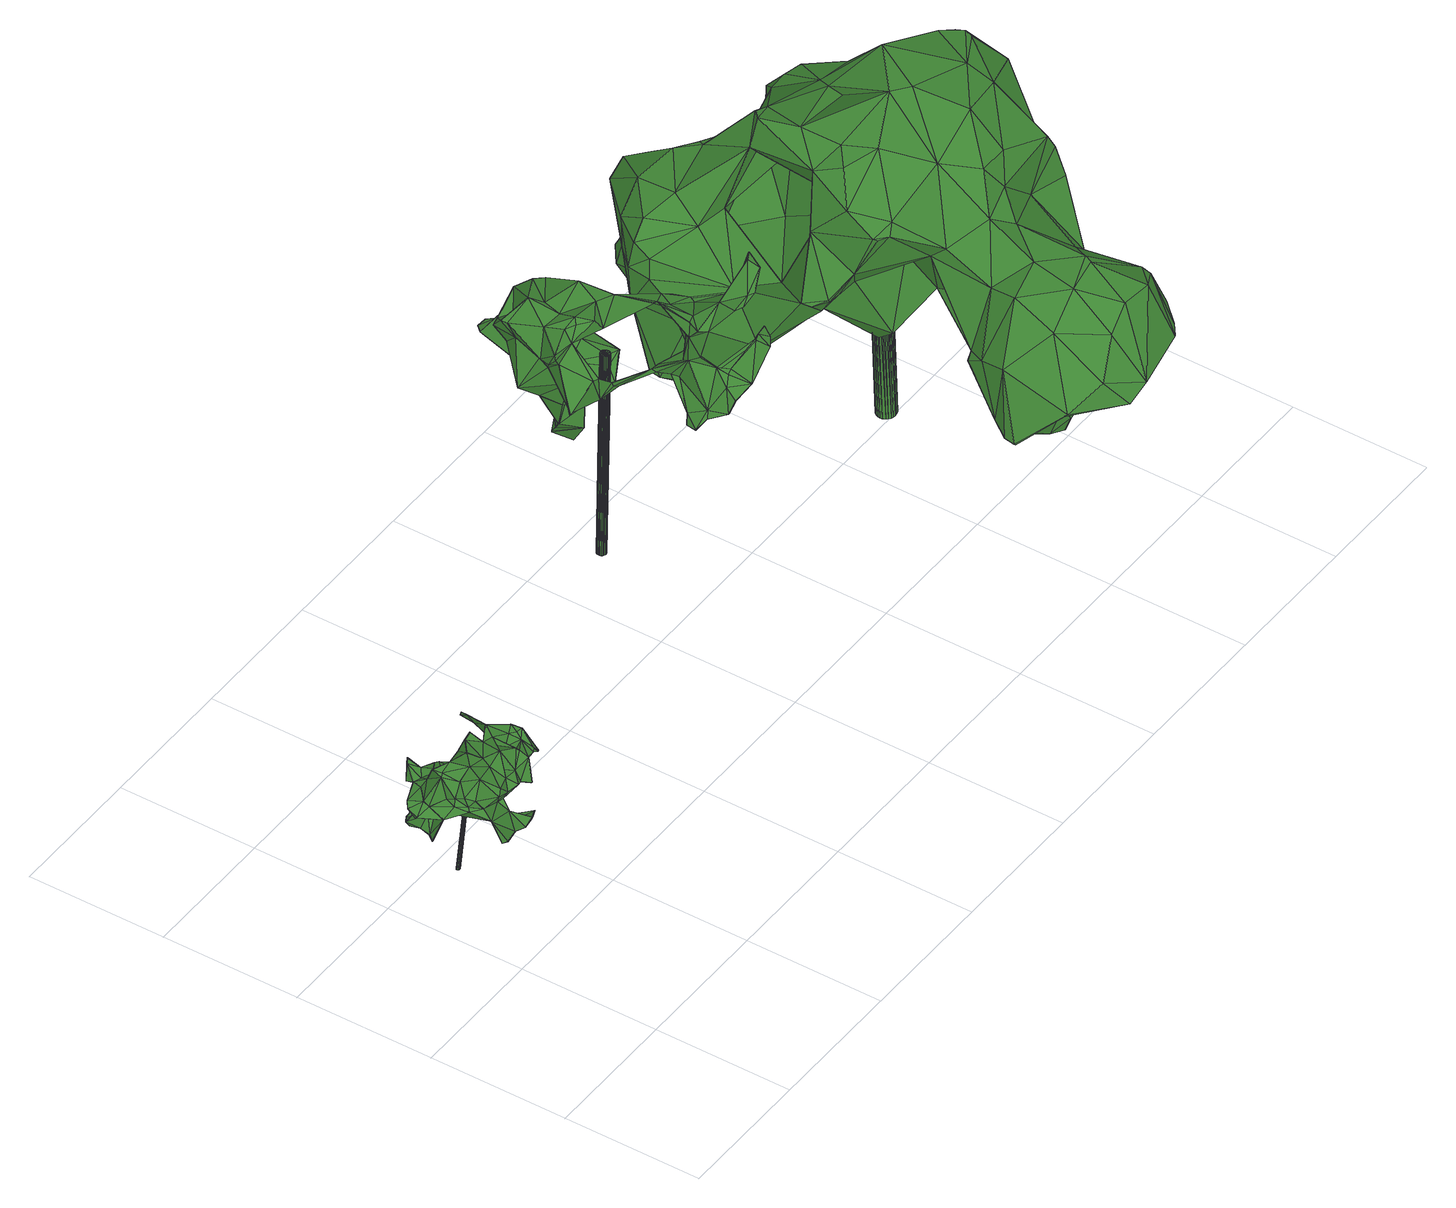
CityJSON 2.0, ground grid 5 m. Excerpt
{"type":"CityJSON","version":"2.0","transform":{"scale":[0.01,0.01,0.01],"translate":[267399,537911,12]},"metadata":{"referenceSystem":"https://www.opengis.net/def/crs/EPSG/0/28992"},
"CityObjects":{
"tree1":{"type":"SolitaryVegetationObject","attributes":{"gtid":516,"crown_width_m":4.15,"crown_median_z":16.33,"crown_r50_m":0.234,"crown_porosity":0.94,"trunk_H_m":3.58,"trunk_DBH_m":0.117,"trunk_radius_m":0.0584,"trunk_base_height_m":12.75,"original_gtid":"586"},"geometry":[{"type":"Solid","lod":"3","boundaries":[[[[0,1,2]],[[3,4,5]],[[3,6,7]],[[8,9,10]],[[11,12,13]],[[14,1,15]],[[16,17,18]],[[19,20,21]],[[22,23,24]],[[25,26,24]],[[6,27,7]],[[28,29,30]],[[31,32,33]],[[0,15,1]],[[19,34,20]],[[35,36,37]],[[21,38,19]],[[39,19,38]],[[40,41,42]],[[43,44,45]],[[43,45,46]],[[47,31,48]],[[49,50,51]],[[52,53,54]],[[29,55,56]],[[28,55,29]],[[57,58,59]],[[60,61,62]],[[49,62,61]],[[18,63,16]],[[64,65,66]],[[67,68,69]],[[54,68,67]],[[70,28,71]],[[64,72,42]],[[73,74,46]],[[75,76,77]],[[78,77,76]],[[79,41,16]],[[42,41,79]],[[44,80,81]],[[82,83,84]],[[82,84,2]],[[85,44,86]],[[87,88,89]],[[87,89,4]],[[90,91,92]],[[93,94,95]],[[94,96,97]],[[98,99,11]],[[71,100,70]],[[101,43,102]],[[42,103,65]],[[42,65,64]],[[95,58,57]],[[104,105,106]],[[107,108,109]],[[110,111,112]],[[113,52,114]],[[4,3,115]],[[71,30,116]],[[117,65,118]],[[55,119,120]],[[81,80,121]],[[3,5,6]],[[122,123,124]],[[76,92,91]],[[72,40,42]],[[72,109,40]],[[125,69,91]],[[126,127,66]],[[26,128,122]],[[129,16,41]],[[14,130,1]],[[131,132,133]],[[134,135,136]],[[135,105,136]],[[137,138,139]],[[140,139,138]],[[140,138,137]],[[79,141,123]],[[6,142,27]],[[143,27,142]],[[11,144,98]],[[145,146,147]],[[28,30,71]],[[148,144,13]],[[13,144,11]],[[35,37,111]],[[35,111,56]],[[67,52,54]],[[149,88,150]],[[66,65,117]],[[151,152,140]],[[79,118,103]],[[107,109,153]],[[72,153,109]],[[129,17,16]],[[103,42,79]],[[154,15,0]],[[64,153,72]],[[153,64,66]],[[155,156,157]],[[158,159,94]],[[123,122,160]],[[161,100,114]],[[162,163,121]],[[80,164,54]],[[80,54,121]],[[160,102,165]],[[154,58,166]],[[167,58,154]],[[159,158,155]],[[168,155,148]],[[148,169,168]],[[97,95,94]],[[103,118,65]],[[156,70,100]],[[56,170,171]],[[161,172,99]],[[118,173,126]],[[127,126,173]],[[155,70,156]],[[8,125,174]],[[168,152,151]],[[161,98,100]],[[175,146,145]],[[93,95,176]],[[28,119,55]],[[177,178,179]],[[32,180,33]],[[181,111,37]],[[75,182,92]],[[56,171,116]],[[60,62,183]],[[164,184,78]],[[5,4,89]],[[5,89,149]],[[105,185,106]],[[143,142,186]],[[154,0,167]],[[1,130,2]],[[187,24,23]],[[188,53,52]],[[188,52,170]],[[51,167,0]],[[118,79,123]],[[58,50,59]],[[189,21,20]],[[82,190,191]],[[108,91,90]],[[183,192,60]],[[17,192,183]],[[125,178,177]],[[107,178,125]],[[193,194,47]],[[37,195,181]],[[196,197,190]],[[110,112,198]],[[92,182,199]],[[92,76,75]],[[200,39,201]],[[202,203,204]],[[104,106,154]],[[149,89,88]],[[97,96,166]],[[44,101,86]],[[166,96,104]],[[170,52,113]],[[120,119,70]],[[120,70,155]],[[28,70,119]],[[112,111,181]],[[74,205,60]],[[206,207,179]],[[208,207,206]],[[169,148,12]],[[148,13,12]],[[168,159,155]],[[116,209,71]],[[124,210,22]],[[158,120,155]],[[202,211,212]],[[151,134,159]],[[151,159,168]],[[100,71,209]],[[8,10,67]],[[170,111,110]],[[85,184,44]],[[212,211,213]],[[214,206,215]],[[169,99,168]],[[176,57,216]],[[169,12,99]],[[99,12,11]],[[20,34,217]],[[160,83,218]],[[140,152,168]],[[219,220,221]],[[219,221,55]],[[170,56,111]],[[215,206,222]],[[175,145,206]],[[214,175,206]],[[134,136,159]],[[104,154,166]],[[223,175,214]],[[148,155,157]],[[209,116,171]],[[108,125,91]],[[224,225,226]],[[227,228,142]],[[8,67,69]],[[8,69,125]],[[162,224,163]],[[130,229,215]],[[47,218,191]],[[125,108,107]],[[86,230,77]],[[197,215,222]],[[3,7,213]],[[189,231,21]],[[39,232,19]],[[233,21,231]],[[41,40,200]],[[170,110,188]],[[75,234,194]],[[193,75,194]],[[25,128,26]],[[115,204,233]],[[24,187,25]],[[25,187,83]],[[2,187,51]],[[2,51,0]],[[137,235,236]],[[229,214,215]],[[48,237,47]],[[99,98,161]],[[188,110,238]],[[188,238,54]],[[67,10,147]],[[225,93,226]],[[35,56,55]],[[176,95,57]],[[7,27,213]],[[212,213,27]],[[77,78,85]],[[239,240,160]],[[239,218,47]],[[241,94,93]],[[31,190,32]],[[31,191,190]],[[236,106,242]],[[236,242,137]],[[147,146,67]],[[145,147,9]],[[10,9,147]],[[243,108,90]],[[187,2,84]],[[187,84,83]],[[17,183,244]],[[17,244,18]],[[18,244,63]],[[141,63,244]],[[226,216,245]],[[226,176,216]],[[233,203,21]],[[226,93,176]],[[118,246,247]],[[49,61,248]],[[59,49,248]],[[78,76,164]],[[186,133,143]],[[44,184,80]],[[100,98,156]],[[56,249,29]],[[198,195,224]],[[79,16,63]],[[79,63,141]],[[220,250,94]],[[158,94,250]],[[158,250,220]],[[160,218,239]],[[82,191,218]],[[82,218,83]],[[102,240,251]],[[47,194,246]],[[44,81,73]],[[113,171,170]],[[31,47,191]],[[146,175,252]],[[146,252,140]],[[223,252,175]],[[97,166,58]],[[73,45,44]],[[109,108,243]],[[87,115,245]],[[87,4,115]],[[195,225,224]],[[164,68,54]],[[153,194,107]],[[206,179,253]],[[206,253,222]],[[3,213,115]],[[115,213,211]],[[163,115,233]],[[188,54,53]],[[159,96,94]],[[51,254,49]],[[255,254,51]],[[101,102,230]],[[224,162,198]],[[255,51,187]],[[245,256,226]],[[115,256,245]],[[54,238,121]],[[59,248,57]],[[198,257,195]],[[198,112,257]],[[195,257,181]],[[95,97,58]],[[223,214,229]],[[134,105,135]],[[197,130,215]],[[234,222,253]],[[102,43,46]],[[197,180,32]],[[83,128,25]],[[137,139,235]],[[118,126,117]],[[180,48,33]],[[130,196,2]],[[29,249,30]],[[39,38,60]],[[171,113,258]],[[46,45,73]],[[87,245,259]],[[87,259,60]],[[259,61,60]],[[245,216,259]],[[217,81,121]],[[121,20,217]],[[241,260,94]],[[220,94,260]],[[241,93,260]],[[225,260,93]],[[33,48,31]],[[37,260,195]],[[225,195,260]],[[60,205,39]],[[178,253,179]],[[109,243,200]],[[248,61,261]],[[182,193,199]],[[39,102,46]],[[165,102,39]],[[211,202,204]],[[211,204,115]],[[46,262,39]],[[102,263,230]],[[198,238,110]],[[162,121,238]],[[162,238,198]],[[160,240,102]],[[142,228,131]],[[142,131,186]],[[21,131,228]],[[150,21,228]],[[227,150,228]],[[112,181,257]],[[122,124,26]],[[123,141,210]],[[44,43,101]],[[46,192,262]],[[74,192,46]],[[74,60,192]],[[212,132,202]],[[131,21,203]],[[82,196,190]],[[123,160,165]],[[264,105,104]],[[117,126,66]],[[2,196,82]],[[98,157,156]],[[144,157,98]],[[77,85,86]],[[9,207,145]],[[120,219,55]],[[186,131,133]],[[85,78,184]],[[77,263,75]],[[197,196,130]],[[230,263,77]],[[131,203,202]],[[88,87,38]],[[150,88,38]],[[21,150,38]],[[60,38,87]],[[209,258,100]],[[233,231,163]],[[121,163,231]],[[171,258,209]],[[193,234,102]],[[263,102,234]],[[102,199,193]],[[251,199,102]],[[148,157,144]],[[104,96,264]],[[264,136,105]],[[252,139,140]],[[197,48,180]],[[222,48,197]],[[160,122,83]],[[239,251,240]],[[128,83,122]],[[164,80,184]],[[9,177,207]],[[123,246,118]],[[66,246,194]],[[153,66,194]],[[127,246,66]],[[39,251,123]],[[123,251,239]],[[30,249,116]],[[116,249,56]],[[69,68,164]],[[259,261,61]],[[127,247,246]],[[239,47,246]],[[239,246,123]],[[109,200,40]],[[92,265,81]],[[266,81,265]],[[266,265,92]],[[137,242,151]],[[106,151,242]],[[194,234,253]],[[62,23,183]],[[202,132,131]],[[73,81,39]],[[205,73,39]],[[233,204,203]],[[48,222,234]],[[75,263,234]],[[32,190,197]],[[137,151,140]],[[252,223,139]],[[223,235,139]],[[194,178,107]],[[133,27,143]],[[132,212,133]],[[133,212,27]],[[49,254,62]],[[227,267,150]],[[142,267,227]],[[150,267,149]],[[14,15,106]],[[142,6,267]],[[149,267,5]],[[6,5,267]],[[178,194,253]],[[230,86,101]],[[200,201,129]],[[165,39,123]],[[130,14,229]],[[123,210,124]],[[158,219,120]],[[220,219,158]],[[205,74,73]],[[96,159,264]],[[134,185,105]],[[151,106,185]],[[151,185,134]],[[129,192,17]],[[262,192,129]],[[236,14,106]],[[235,14,236]],[[223,14,235]],[[229,14,223]],[[154,106,15]],[[163,256,115]],[[164,76,69]],[[159,136,264]],[[189,20,231]],[[20,121,231]],[[22,183,23]],[[255,23,254]],[[62,254,23]],[[41,200,129]],[[251,39,199]],[[193,182,75]],[[234,193,237]],[[234,237,48]],[[193,47,237]],[[57,248,261]],[[57,261,216]],[[216,261,259]],[[243,19,232]],[[9,8,174]],[[167,50,58]],[[51,50,167]],[[140,172,146]],[[168,172,140]],[[210,141,22]],[[244,22,141]],[[183,22,244]],[[26,22,24]],[[124,22,26]],[[35,55,36]],[[221,36,55]],[[221,220,36]],[[260,37,36]],[[260,36,220]],[[52,172,161]],[[67,172,52]],[[146,172,67]],[[99,172,168]],[[9,174,177]],[[177,174,125]],[[258,113,114]],[[258,114,100]],[[208,145,207]],[[76,91,69]],[[179,207,177]],[[208,206,145]],[[224,256,163]],[[226,256,224]],[[161,114,52]],[[59,50,49]],[[255,187,23]],[[217,34,81]],[[81,266,39]],[[199,39,266]],[[199,266,92]],[[127,173,247]],[[118,247,173]],[[262,201,39]],[[129,201,262]],[[243,232,200]],[[200,232,39]],[[92,34,90]],[[81,34,92]],[[243,34,19]],[[90,34,243]],[[268,269,270]],[[268,270,271]],[[271,270,272]],[[271,272,273]],[[270,269,274]],[[270,274,272]],[[272,274,275]],[[272,275,273]],[[274,269,276]],[[274,276,275]],[[275,276,277]],[[275,277,273]],[[276,269,278]],[[276,278,277]],[[277,278,279]],[[277,279,273]],[[278,269,280]],[[278,280,279]],[[279,280,281]],[[279,281,273]],[[280,269,282]],[[280,282,281]],[[281,282,283]],[[281,283,273]],[[282,269,284]],[[282,284,283]],[[283,284,285]],[[283,285,273]],[[284,269,286]],[[284,286,285]],[[285,286,287]],[[285,287,273]],[[286,269,288]],[[286,288,287]],[[287,288,289]],[[287,289,273]],[[288,269,290]],[[288,290,289]],[[289,290,291]],[[289,291,273]],[[290,269,292]],[[290,292,291]],[[291,292,293]],[[291,293,273]],[[292,269,294]],[[292,294,293]],[[293,294,295]],[[293,295,273]],[[294,269,296]],[[294,296,295]],[[295,296,297]],[[295,297,273]],[[296,269,298]],[[296,298,297]],[[297,298,299]],[[297,299,273]],[[298,269,300]],[[298,300,299]],[[299,300,301]],[[299,301,273]],[[300,269,302]],[[300,302,301]],[[301,302,303]],[[301,303,273]],[[302,269,304]],[[302,304,303]],[[303,304,305]],[[303,305,273]],[[304,269,306]],[[304,306,305]],[[305,306,307]],[[305,307,273]],[[306,269,308]],[[306,308,307]],[[307,308,309]],[[307,309,273]],[[308,269,310]],[[308,310,309]],[[309,310,311]],[[309,311,273]],[[310,269,312]],[[310,312,311]],[[311,312,313]],[[311,313,273]],[[312,269,314]],[[312,314,313]],[[313,314,315]],[[313,315,273]],[[314,269,316]],[[314,316,315]],[[315,316,317]],[[315,317,273]],[[316,269,268]],[[316,268,317]],[[317,268,271]],[[317,271,273]]]]}]},
"tree2":{"type":"SolitaryVegetationObject","attributes":{"gtid":352,"crown_width_m":6.33,"crown_median_z":21.08,"crown_r50_m":0.334,"crown_porosity":0.926,"trunk_H_m":8.15,"trunk_DBH_m":0.331,"trunk_radius_m":0.165,"trunk_base_height_m":12.93,"original_gtid":"393"},"geometry":[{"type":"Solid","lod":"3","boundaries":[[[[318,319,320]],[[321,322,323]],[[321,323,324]],[[325,326,327]],[[328,329,330]],[[331,321,324]],[[332,333,334]],[[335,336,337]],[[335,337,338]],[[332,339,333]],[[340,341,342]],[[343,344,345]],[[343,345,346]],[[347,348,349]],[[341,340,350]],[[351,352,353]],[[354,355,356]],[[357,358,359]],[[360,361,362]],[[361,363,362]],[[364,365,366]],[[353,352,334]],[[367,368,369]],[[370,371,372]],[[332,373,339]],[[374,375,376]],[[351,377,352]],[[334,352,377]],[[378,379,380]],[[357,359,381]],[[382,355,383]],[[384,385,386]],[[387,385,384]],[[336,368,367]],[[353,334,333]],[[344,343,388]],[[348,389,338]],[[390,391,392]],[[393,394,395]],[[393,395,396]],[[376,397,398]],[[390,356,399]],[[400,401,402]],[[403,342,341]],[[336,404,405]],[[406,365,403]],[[328,407,329]],[[384,408,409]],[[410,326,381]],[[325,381,326]],[[411,369,412]],[[412,369,368]],[[376,413,374]],[[414,415,416]],[[417,418,392]],[[419,420,421]],[[422,423,424]],[[392,396,417]],[[376,375,425]],[[426,427,428]],[[429,430,431]],[[342,432,340]],[[406,403,341]],[[433,432,342]],[[350,434,435]],[[435,436,437]],[[435,437,366]],[[342,438,439]],[[342,439,414]],[[413,376,440]],[[441,442,443]],[[444,372,324]],[[427,445,428]],[[412,446,411]],[[319,447,448]],[[370,449,450]],[[377,332,334]],[[451,452,395]],[[451,395,394]],[[408,453,374]],[[454,367,455]],[[456,392,391]],[[452,418,457]],[[450,458,459]],[[453,460,461]],[[343,355,354]],[[462,420,419]],[[359,410,381]],[[463,464,362]],[[416,415,465]],[[325,357,381]],[[466,467,404]],[[346,345,468]],[[469,397,470]],[[369,455,367]],[[471,354,446]],[[412,368,336]],[[412,336,405]],[[404,467,472]],[[404,472,405]],[[329,373,358]],[[329,358,357]],[[416,465,390]],[[390,465,473]],[[394,423,422]],[[403,365,438]],[[365,364,438]],[[474,451,422]],[[446,455,411]],[[436,328,437]],[[401,475,396]],[[365,406,366]],[[353,436,351]],[[378,476,477]],[[478,477,476]],[[426,479,420]],[[466,404,336]],[[479,426,480]],[[481,482,371]],[[483,371,482]],[[484,485,462]],[[462,419,484]],[[448,323,322]],[[444,323,448]],[[486,450,459]],[[433,342,474]],[[439,433,474]],[[441,443,467]],[[441,467,466]],[[403,438,342]],[[379,487,349]],[[458,449,488]],[[450,486,370]],[[464,360,362]],[[344,442,489]],[[443,442,344]],[[390,399,391]],[[329,407,373]],[[383,355,490]],[[343,490,355]],[[322,321,491]],[[433,340,432]],[[377,351,436]],[[492,357,325]],[[372,449,370]],[[318,320,386]],[[406,435,366]],[[395,457,396]],[[450,449,458]],[[453,409,440]],[[380,493,414]],[[491,494,322]],[[426,428,480]],[[406,341,435]],[[436,353,333]],[[348,347,389]],[[357,492,329]],[[472,467,471]],[[329,492,325]],[[495,415,493]],[[415,495,465]],[[488,447,496]],[[396,475,393]],[[408,413,440]],[[408,440,409]],[[374,413,408]],[[453,461,374]],[[338,337,497]],[[414,493,415]],[[498,445,499]],[[387,480,385]],[[443,344,388]],[[424,463,363]],[[425,424,363]],[[388,343,354]],[[361,489,398]],[[363,397,469]],[[358,434,359]],[[350,359,434]],[[430,347,487]],[[430,487,379]],[[325,384,330]],[[452,342,414]],[[360,464,393]],[[348,500,501]],[[483,482,502]],[[370,486,496]],[[370,496,371]],[[419,421,484]],[[358,377,436]],[[332,377,358]],[[332,358,373]],[[476,503,430]],[[359,350,410]],[[410,350,340]],[[421,485,484]],[[360,393,475]],[[504,360,475]],[[344,489,345]],[[399,382,383]],[[355,382,399]],[[355,399,356]],[[418,390,392]],[[416,390,418]],[[448,488,444]],[[375,424,425]],[[361,398,397]],[[361,397,363]],[[386,385,480]],[[501,349,348]],[[504,475,401]],[[354,505,446]],[[390,473,356]],[[495,506,473]],[[400,504,401]],[[494,507,508]],[[417,457,418]],[[342,452,451]],[[491,507,494]],[[422,424,474]],[[478,476,430]],[[431,441,429]],[[410,340,326]],[[378,380,474]],[[378,474,424]],[[354,473,505]],[[356,473,354]],[[364,439,438]],[[405,446,412]],[[495,493,380]],[[421,420,509]],[[508,507,408]],[[367,454,336]],[[337,336,454]],[[485,324,462]],[[380,414,439]],[[510,443,388]],[[446,472,471]],[[405,472,446]],[[338,497,511]],[[338,511,348]],[[324,483,502]],[[324,502,462]],[[439,364,433]],[[380,439,474]],[[497,455,446]],[[425,470,397]],[[425,397,376]],[[331,324,485]],[[471,510,354]],[[354,510,388]],[[441,376,398]],[[331,512,321]],[[448,447,488]],[[480,512,479]],[[449,444,488]],[[372,444,449]],[[328,494,437]],[[437,494,366]],[[345,400,468]],[[473,513,505]],[[431,376,441]],[[386,320,384]],[[324,372,483]],[[497,446,505]],[[514,401,396]],[[504,515,360]],[[489,515,504]],[[479,509,420]],[[339,407,333]],[[431,503,461]],[[485,509,331]],[[494,327,516]],[[508,327,494]],[[430,389,347]],[[400,345,504]],[[489,504,345]],[[386,428,445]],[[386,445,498]],[[471,467,443]],[[471,443,510]],[[331,509,479]],[[399,383,490]],[[343,456,490]],[[468,400,402]],[[399,490,391]],[[391,490,456]],[[461,460,431]],[[431,460,376]],[[411,455,369]],[[478,430,379]],[[384,320,330]],[[448,320,319]],[[429,517,430]],[[456,468,392]],[[430,503,431]],[[325,327,508]],[[436,434,358]],[[364,516,433]],[[433,326,340]],[[333,407,436]],[[495,501,506]],[[337,454,497]],[[465,495,473]],[[468,402,392]],[[343,346,456]],[[346,468,456]],[[463,362,363]],[[422,451,394]],[[373,407,339]],[[473,506,513]],[[421,509,485]],[[424,464,463]],[[363,470,425]],[[363,469,470]],[[436,407,328]],[[349,501,495]],[[503,518,461]],[[349,495,379]],[[380,379,495]],[[384,508,408]],[[325,508,384]],[[516,326,433]],[[435,341,350]],[[499,420,462]],[[474,342,451]],[[360,515,361]],[[489,361,515]],[[499,445,427]],[[436,435,434]],[[441,398,442]],[[409,387,384]],[[499,427,426]],[[499,502,498]],[[414,519,452]],[[416,418,519]],[[416,519,414]],[[418,452,519]],[[336,335,466]],[[466,429,441]],[[518,503,520]],[[329,325,330]],[[330,320,448]],[[398,489,442]],[[511,513,506]],[[454,455,497]],[[366,494,516]],[[366,516,364]],[[374,518,375]],[[375,518,424]],[[321,512,491]],[[461,518,374]],[[395,452,457]],[[516,327,326]],[[459,521,486]],[[458,521,459]],[[488,521,458]],[[476,520,503]],[[505,511,497]],[[505,513,511]],[[396,457,417]],[[322,494,330]],[[479,512,331]],[[328,330,494]],[[322,330,448]],[[521,488,486]],[[486,488,496]],[[379,378,478]],[[478,378,477]],[[514,396,392]],[[424,518,520]],[[424,520,378]],[[371,318,481]],[[371,447,319]],[[496,447,371]],[[371,319,318]],[[393,464,522]],[[424,423,522]],[[424,522,464]],[[386,480,428]],[[514,402,401]],[[514,392,402]],[[483,372,371]],[[502,482,498]],[[481,498,482]],[[466,517,429]],[[338,517,335]],[[466,335,517]],[[389,517,338]],[[430,517,389]],[[476,378,520]],[[499,426,420]],[[444,324,323]],[[462,502,499]],[[409,523,387]],[[491,387,523]],[[387,512,480]],[[491,512,387]],[[481,318,498]],[[386,498,318]],[[423,394,522]],[[393,522,394]],[[453,440,460]],[[376,460,440]],[[491,523,507]],[[506,501,500]],[[506,500,511]],[[511,500,348]],[[408,523,453]],[[507,523,408]],[[453,523,409]],[[487,347,349]],[[524,525,526]],[[524,526,527]],[[527,526,528]],[[527,528,529]],[[526,525,530]],[[526,530,528]],[[528,530,531]],[[528,531,529]],[[530,525,532]],[[530,532,531]],[[531,532,533]],[[531,533,529]],[[532,525,534]],[[532,534,533]],[[533,534,535]],[[533,535,529]],[[534,525,536]],[[534,536,535]],[[535,536,537]],[[535,537,529]],[[536,525,538]],[[536,538,537]],[[537,538,539]],[[537,539,529]],[[538,525,540]],[[538,540,539]],[[539,540,541]],[[539,541,529]],[[540,525,542]],[[540,542,541]],[[541,542,543]],[[541,543,529]],[[542,525,544]],[[542,544,543]],[[543,544,545]],[[543,545,529]],[[544,525,546]],[[544,546,545]],[[545,546,547]],[[545,547,529]],[[546,525,548]],[[546,548,547]],[[547,548,549]],[[547,549,529]],[[548,525,550]],[[548,550,549]],[[549,550,551]],[[549,551,529]],[[550,525,552]],[[550,552,551]],[[551,552,553]],[[551,553,529]],[[552,525,554]],[[552,554,553]],[[553,554,555]],[[553,555,529]],[[554,525,556]],[[554,556,555]],[[555,556,557]],[[555,557,529]],[[556,525,558]],[[556,558,557]],[[557,558,559]],[[557,559,529]],[[558,525,560]],[[558,560,559]],[[559,560,561]],[[559,561,529]],[[560,525,562]],[[560,562,561]],[[561,562,563]],[[561,563,529]],[[562,525,564]],[[562,564,563]],[[563,564,565]],[[563,565,529]],[[564,525,566]],[[564,566,565]],[[565,566,567]],[[565,567,529]],[[566,525,568]],[[566,568,567]],[[567,568,569]],[[567,569,529]],[[568,525,570]],[[568,570,569]],[[569,570,571]],[[569,571,529]],[[570,525,572]],[[570,572,571]],[[571,572,573]],[[571,573,529]],[[572,525,524]],[[572,524,573]],[[573,524,527]],[[573,527,529]]]]}]},
"tree3":{"type":"SolitaryVegetationObject","attributes":{"gtid":293,"crown_width_m":13.52,"crown_median_z":19.87,"crown_r50_m":0.48,"crown_porosity":0.893,"trunk_H_m":7.1,"trunk_DBH_m":0.692,"trunk_radius_m":0.346,"trunk_base_height_m":12.77,"original_gtid":"331"},"geometry":[{"type":"Solid","lod":"3","boundaries":[[[[574,575,576]],[[577,576,575]],[[578,579,580]],[[581,582,583]],[[584,583,582]],[[585,586,587]],[[577,588,576]],[[589,590,591]],[[592,591,590]],[[592,590,589]],[[593,594,595]],[[596,597,598]],[[599,600,601]],[[578,581,579]],[[602,595,603]],[[604,605,597]],[[606,607,608]],[[609,610,611]],[[612,613,614]],[[615,616,592]],[[617,602,618]],[[619,620,621]],[[611,622,623]],[[623,622,624]],[[625,626,627]],[[628,618,602]],[[575,574,629]],[[630,631,632]],[[633,634,635]],[[592,636,615]],[[637,638,639]],[[640,641,642]],[[643,644,645]],[[615,636,646]],[[576,647,574]],[[576,588,647]],[[648,649,650]],[[651,652,653]],[[654,655,656]],[[657,656,655]],[[629,600,658]],[[629,574,647]],[[659,647,588]],[[629,647,601]],[[660,619,661]],[[581,662,663]],[[664,665,666]],[[667,666,668]],[[669,670,671]],[[608,672,673]],[[674,602,675]],[[676,677,678]],[[581,578,582]],[[642,679,628]],[[680,627,681]],[[628,682,683]],[[628,683,642]],[[673,684,685]],[[686,687,670]],[[686,670,669]],[[658,688,689]],[[604,690,605]],[[691,692,693]],[[687,694,621]],[[695,694,687]],[[626,625,696]],[[626,696,691]],[[626,693,589]],[[688,658,697]],[[588,684,659]],[[698,699,700]],[[701,702,703]],[[666,665,704]],[[705,704,665]],[[706,707,708]],[[709,710,677]],[[711,642,683]],[[710,712,713]],[[678,710,713]],[[634,633,714]],[[592,693,636]],[[659,715,716]],[[717,716,715]],[[649,596,718]],[[604,719,690]],[[720,721,625]],[[636,692,722]],[[687,723,670]],[[624,622,643]],[[654,656,721]],[[654,721,720]],[[722,646,636]],[[650,649,718]],[[636,693,692]],[[724,725,723]],[[680,726,727]],[[693,592,589]],[[728,729,632]],[[639,730,673]],[[685,639,673]],[[608,673,730]],[[731,732,598]],[[628,679,618]],[[687,686,695]],[[645,623,624]],[[645,733,623]],[[669,591,734]],[[671,591,669]],[[735,620,654]],[[736,601,737]],[[736,737,716]],[[738,736,739]],[[682,602,603]],[[704,705,740]],[[704,740,741]],[[711,742,635]],[[743,619,660]],[[744,682,603]],[[745,635,742]],[[744,746,682]],[[711,744,742]],[[685,747,707]],[[602,682,628]],[[578,741,748]],[[643,645,624]],[[640,749,688]],[[683,682,746]],[[683,746,711]],[[598,750,722]],[[656,751,648]],[[586,585,752]],[[646,753,754]],[[741,578,755]],[[756,757,752]],[[758,675,617]],[[686,759,695]],[[655,678,713]],[[630,760,587]],[[644,759,761]],[[711,746,744]],[[587,756,585]],[[601,600,629]],[[621,620,735]],[[598,762,701]],[[763,611,610]],[[752,675,758]],[[756,760,764]],[[756,752,585]],[[765,766,767]],[[755,767,766]],[[617,675,602]],[[634,768,749]],[[634,749,635]],[[642,749,640]],[[617,769,758]],[[647,737,601]],[[724,735,727]],[[770,771,772]],[[773,772,771]],[[618,769,617]],[[711,635,749]],[[711,749,642]],[[756,764,757]],[[586,758,774]],[[752,758,586]],[[676,655,654]],[[758,769,774]],[[618,679,769]],[[661,612,614]],[[752,674,675]],[[667,775,666]],[[664,666,775]],[[727,735,720]],[[654,720,735]],[[725,724,726]],[[776,680,681]],[[725,726,776]],[[765,767,777]],[[768,634,740]],[[720,627,727]],[[627,680,727]],[[625,627,720]],[[778,639,779]],[[776,726,680]],[[724,727,726]],[[581,583,651]],[[626,681,627]],[[646,750,753]],[[685,707,779]],[[685,779,639]],[[607,606,780]],[[691,693,626]],[[589,781,681]],[[670,723,725]],[[670,725,776]],[[762,702,701]],[[649,782,596]],[[762,597,783]],[[733,784,623]],[[777,613,765]],[[688,785,640]],[[643,759,644]],[[695,759,643]],[[587,760,756]],[[719,604,786]],[[703,787,701]],[[663,676,660]],[[743,660,676]],[[732,718,788]],[[679,641,769]],[[748,741,740]],[[687,621,723]],[[789,703,790]],[[789,790,672]],[[791,604,597]],[[582,748,740]],[[578,748,582]],[[768,740,705]],[[745,633,635]],[[719,739,736]],[[684,747,685]],[[632,729,630]],[[729,760,630]],[[728,760,729]],[[710,792,786]],[[744,603,793]],[[717,715,783]],[[783,715,703]],[[663,660,581]],[[630,586,631]],[[630,587,586]],[[728,794,771]],[[772,594,770]],[[653,652,794]],[[703,702,762]],[[703,762,783]],[[723,621,724]],[[621,735,724]],[[689,795,658]],[[615,796,616]],[[743,676,620]],[[660,661,581]],[[648,650,797]],[[710,791,712]],[[786,791,710]],[[786,604,791]],[[782,648,751]],[[763,610,798]],[[588,747,684]],[[647,659,737]],[[712,791,656]],[[657,712,656]],[[691,731,692]],[[688,697,785]],[[730,606,608]],[[646,796,615]],[[689,688,768]],[[776,799,670]],[[781,670,799]],[[734,591,616]],[[671,670,781]],[[789,672,608]],[[739,800,738]],[[606,730,780]],[[599,697,600]],[[595,594,773]],[[651,653,581]],[[703,715,790]],[[659,790,715]],[[773,594,772]],[[728,770,760]],[[728,771,770]],[[734,759,686]],[[669,734,686]],[[786,801,719]],[[802,755,766]],[[802,741,755]],[[603,595,793]],[[728,632,803]],[[653,728,803]],[[761,698,607]],[[672,790,673]],[[661,614,804]],[[742,793,745]],[[739,719,801]],[[798,695,763]],[[728,653,794]],[[652,773,794]],[[593,770,594]],[[771,794,773]],[[778,779,775]],[[775,779,664]],[[676,663,677]],[[752,757,674]],[[608,607,805]],[[754,805,607]],[[792,801,786]],[[689,768,795]],[[663,662,677]],[[709,677,662]],[[731,598,722]],[[731,722,692]],[[645,775,733]],[[637,645,644]],[[646,754,796]],[[695,798,806]],[[762,598,597]],[[596,788,718]],[[709,739,801]],[[734,700,759]],[[601,736,599]],[[642,641,679]],[[709,801,710]],[[710,801,792]],[[804,580,579]],[[631,586,774]],[[744,793,742]],[[634,714,583]],[[634,583,584]],[[750,787,753]],[[773,793,595]],[[633,793,773]],[[800,774,807]],[[800,807,738]],[[808,699,761]],[[714,633,651]],[[676,678,655]],[[605,690,809]],[[690,716,809]],[[677,710,678]],[[620,676,654]],[[718,810,650]],[[738,807,785]],[[778,775,639]],[[784,733,775]],[[607,780,638]],[[633,745,793]],[[620,619,743]],[[769,807,774]],[[629,658,795]],[[717,783,716]],[[800,803,631]],[[602,674,595]],[[690,719,736]],[[755,578,580]],[[755,580,767]],[[657,713,712]],[[651,633,652]],[[629,795,575]],[[768,705,795]],[[798,613,612]],[[667,668,802]],[[633,773,652]],[[811,674,757]],[[759,700,761]],[[581,661,579]],[[804,579,661]],[[785,807,641]],[[791,751,656]],[[664,707,706]],[[599,736,738]],[[783,809,716]],[[644,761,637]],[[605,809,597]],[[783,597,809]],[[707,664,779]],[[812,619,813]],[[774,800,631]],[[805,754,753]],[[732,731,721]],[[805,753,787]],[[789,805,787]],[[626,589,681]],[[790,659,684]],[[790,684,673]],[[754,607,698]],[[600,697,658]],[[645,637,775]],[[639,775,637]],[[795,705,814]],[[795,814,575]],[[757,764,811]],[[616,591,592]],[[784,775,667]],[[581,803,815]],[[655,713,657]],[[659,716,737]],[[788,596,598]],[[698,616,816]],[[703,789,787]],[[623,609,611]],[[608,805,789]],[[785,641,640]],[[704,741,668]],[[704,668,666]],[[665,664,706]],[[741,802,668]],[[665,706,814]],[[732,788,598]],[[716,690,736]],[[621,813,619]],[[707,747,708]],[[577,747,588]],[[577,708,747]],[[639,780,730]],[[638,780,639]],[[593,764,770]],[[770,764,760]],[[761,638,637]],[[607,638,761]],[[595,674,811]],[[595,811,593]],[[811,764,593]],[[665,814,705]],[[575,708,577]],[[804,614,767]],[[812,813,694]],[[766,817,818]],[[596,751,597]],[[581,709,662]],[[694,806,812]],[[798,812,806]],[[798,612,812]],[[619,612,661]],[[769,641,807]],[[768,688,749]],[[721,656,648]],[[596,782,751]],[[648,797,732]],[[732,721,648]],[[695,806,694]],[[622,611,763]],[[597,751,791]],[[622,763,643]],[[695,643,763]],[[698,700,616]],[[616,700,734]],[[814,708,575]],[[814,706,708]],[[721,696,625]],[[691,696,731]],[[731,696,721]],[[739,709,800]],[[681,799,776]],[[781,799,681]],[[812,612,619]],[[804,767,580]],[[738,785,697]],[[738,697,599]],[[740,584,582]],[[634,584,740]],[[609,817,610]],[[698,816,754]],[[798,610,613]],[[667,819,784]],[[623,784,819]],[[609,818,817]],[[802,819,667]],[[722,750,646]],[[598,701,750]],[[750,701,787]],[[653,803,581]],[[648,782,649]],[[631,803,632]],[[800,709,803]],[[709,815,803]],[[709,581,815]],[[591,671,781]],[[591,781,589]],[[714,651,583]],[[718,732,810]],[[797,810,732]],[[650,810,797]],[[613,610,817]],[[796,816,616]],[[808,761,700]],[[767,614,777]],[[694,820,621]],[[813,621,820]],[[813,820,694]],[[754,816,796]],[[777,614,613]],[[808,700,699]],[[761,699,698]],[[766,818,802]],[[819,802,818]],[[819,818,623]],[[623,818,609]],[[765,613,817]],[[765,817,766]],[[821,822,823]],[[821,823,824]],[[824,823,825]],[[824,825,826]],[[823,822,827]],[[823,827,825]],[[825,827,828]],[[825,828,826]],[[827,822,829]],[[827,829,828]],[[828,829,830]],[[828,830,826]],[[829,822,831]],[[829,831,830]],[[830,831,832]],[[830,832,826]],[[831,822,833]],[[831,833,832]],[[832,833,834]],[[832,834,826]],[[833,822,835]],[[833,835,834]],[[834,835,836]],[[834,836,826]],[[835,822,837]],[[835,837,836]],[[836,837,838]],[[836,838,826]],[[837,822,839]],[[837,839,838]],[[838,839,840]],[[838,840,826]],[[839,822,841]],[[839,841,840]],[[840,841,842]],[[840,842,826]],[[841,822,843]],[[841,843,842]],[[842,843,844]],[[842,844,826]],[[843,822,845]],[[843,845,844]],[[844,845,846]],[[844,846,826]],[[845,822,847]],[[845,847,846]],[[846,847,848]],[[846,848,826]],[[847,822,849]],[[847,849,848]],[[848,849,850]],[[848,850,826]],[[849,822,851]],[[849,851,850]],[[850,851,852]],[[850,852,826]],[[851,822,853]],[[851,853,852]],[[852,853,854]],[[852,854,826]],[[853,822,855]],[[853,855,854]],[[854,855,856]],[[854,856,826]],[[855,822,857]],[[855,857,856]],[[856,857,858]],[[856,858,826]],[[857,822,859]],[[857,859,858]],[[858,859,860]],[[858,860,826]],[[859,822,861]],[[859,861,860]],[[860,861,862]],[[860,862,826]],[[861,822,863]],[[861,863,862]],[[862,863,864]],[[862,864,826]],[[863,822,865]],[[863,865,864]],[[864,865,866]],[[864,866,826]],[[865,822,867]],[[865,867,866]],[[866,867,868]],[[866,868,826]],[[867,822,869]],[[867,869,868]],[[868,869,870]],[[868,870,826]],[[869,822,821]],[[869,821,870]],[[870,821,824]],[[870,824,826]]]]}]}
},
"vertices":[
[174,953,545],[242,963,477],[200,989,470],[249,655,400],[241,688,373],[242,687,372],[318,680,370],[286,654,415],[423,971,398],[423,972,399],[434,974,414],[448,1034,530],[447,1033,531],[454,1035,537],[276,948,476],[243,935,536],[130,933,318],[103,903,326],[101,904,326],[275,911,354],[262,851,399],[281,788,334],[143,891,391],[130,935,432],[85,949,413],[95,991,422],[87,958,406],[344,685,382],[535,863,496],[514,805,461],[549,811,419],[232,1087,462],[238,1090,478],[239,1091,478],[276,911,355],[453,784,477],[432,802,510],[435,771,494],[253,785,357],[217,925,347],[208,986,307],[180,978,316],[187,1008,289],[242,961,477],[285,911,464],[227,887,489],[190,909,434],[211,1055,420],[250,1048,450],[192,879,448],[226,886,489],[181,925,521],[455,898,466],[379,888,424],[379,887,422],[503,845,482],[494,791,463],[300,862,458],[266,876,527],[228,885,489],[203,835,405],[213,846,413],[179,873,428],[129,933,319],[257,1025,274],[184,1055,291],[249,1055,302],[425,935,411],[395,928,417],[379,935,406],[525,898,503],[563,890,451],[259,1012,281],[230,874,425],[180,874,427],[330,991,368],[360,955,426],[316,981,445],[339,928,441],[138,972,319],[332,894,445],[258,873,394],[195,1038,436],[114,1006,436],[185,1004,439],[316,935,459],[290,971,463],[252,784,357],[230,730,311],[235,713,324],[283,923,358],[354,977,357],[282,923,359],[320,778,490],[352,822,557],[317,835,512],[296,847,555],[296,846,554],[466,994,505],[464,993,505],[521,903,488],[276,947,474],[228,989,444],[156,1025,289],[256,880,593],[315,927,580],[281,930,552],[267,985,301],[283,942,318],[267,983,300],[406,781,436],[453,783,476],[417,748,415],[469,848,452],[479,890,486],[267,728,419],[548,811,417],[184,1056,292],[154,1038,302],[513,868,495],[493,884,495],[306,833,419],[136,959,438],[171,968,352],[131,936,431],[355,978,356],[184,1055,293],[208,988,309],[97,991,422],[181,925,340],[267,981,466],[335,750,347],[337,716,351],[385,715,341],[340,926,590],[340,925,592],[340,924,591],[325,868,490],[351,848,471],[336,910,447],[407,881,510],[130,933,320],[336,716,349],[386,713,340],[455,1035,536],[385,968,417],[395,928,419],[433,973,415],[440,1001,552],[236,712,322],[231,730,310],[369,896,543],[413,892,533],[260,1014,282],[241,934,537],[434,930,553],[485,915,488],[465,993,506],[413,891,535],[369,895,545],[186,1003,437],[485,915,486],[307,788,450],[284,776,438],[371,918,414],[169,928,425],[255,879,592],[193,928,530],[434,931,551],[439,1001,550],[457,840,445],[503,826,452],[453,899,468],[187,1008,291],[355,979,358],[362,955,428],[306,789,452],[362,1014,346],[339,1022,349],[339,1024,350],[240,1090,478],[418,746,416],[274,957,343],[143,889,391],[334,910,445],[315,927,578],[385,714,339],[136,958,440],[418,833,456],[252,814,393],[232,1085,462],[202,1069,420],[144,890,391],[253,1009,360],[254,1009,358],[383,764,438],[219,1024,443],[250,1047,452],[382,765,436],[245,972,352],[208,960,331],[192,924,342],[326,715,361],[327,749,347],[296,726,356],[213,847,411],[335,1005,430],[361,1014,347],[332,991,368],[561,890,450],[172,948,346],[303,697,386],[343,687,382],[286,656,415],[326,973,456],[307,1017,449],[283,777,440],[258,872,393],[195,1038,434],[446,865,483],[425,811,520],[438,830,479],[306,1035,437],[326,949,466],[331,738,474],[331,737,476],[290,748,469],[292,729,349],[327,749,345],[290,971,465],[267,981,464],[253,813,394],[243,931,345],[278,773,347],[304,1033,436],[317,935,461],[285,911,466],[220,1024,441],[356,840,464],[194,1014,436],[214,1014,438],[348,809,490],[268,878,526],[282,940,318],[102,905,327],[257,764,444],[252,1009,359],[180,979,318],[230,872,425],[513,805,460],[407,879,512],[243,972,351],[341,928,443],[338,1023,350],[188,909,436],[132,936,433],[276,758,448],[416,747,416],[503,846,480],[252,813,395],[370,776,485],[261,851,401],[192,923,343],[307,1017,447],[315,925,578],[274,912,356],[243,931,347],[271,712,344],[281,925,75],[275,925,75],[281,926,75],[302,900,433],[302,902,433],[296,901,433],[280,928,75],[301,903,433],[279,929,75],[300,905,433],[278,930,75],[299,906,434],[277,931,75],[298,906,434],[275,931,75],[296,907,434],[274,931,75],[295,906,434],[272,930,75],[293,906,434],[271,929,75],[292,905,434],[270,928,75],[291,904,434],[270,927,75],[290,903,434],[269,925,75],[290,901,434],[269,924,75],[290,900,434],[270,922,75],[291,898,434],[271,921,75],[291,897,433],[272,920,75],[293,896,433],[273,919,75],[294,895,433],[275,919,75],[296,895,433],[276,919,74],[297,895,433],[278,920,74],[298,896,433],[279,921,74],[300,896,433],[280,922,74],[301,898,433],[280,923,74],[301,899,433],
[1861,1000,861],[1887,1012,889],[1877,1049,906],[1840,1162,842],[1900,1154,909],[1880,1050,905],[1858,1026,809],[1799,1099,1063],[1856,1242,1083],[1860,1147,1059],[1881,1078,1066],[1837,1051,1085],[1846,1089,952],[1834,1116,739],[1964,991,1170],[1988,982,1166],[2047,1002,1219],[1745,1452,646],[1715,1432,586],[1747,1452,645],[1763,1392,718],[1938,988,1142],[1863,1260,1084],[1911,1279,1073],[1828,1397,1070],[1625,1648,843],[1534,1566,852],[1557,1614,969],[1587,1612,966],[1806,1402,789],[1796,1372,744],[1853,1395,827],[1878,1222,1081],[2070,1060,1237],[2070,1058,1238],[2049,1002,1217],[1729,1629,796],[1718,1672,840],[1720,1670,842],[1808,1073,1094],[1920,1069,1134],[1854,1120,1102],[1489,1443,1031],[1519,1434,978],[1479,1405,1033],[1495,1379,1035],[1903,1306,1037],[1944,1296,1015],[1962,1224,1033],[1740,1488,493],[1737,1487,492],[1738,1490,492],[2032,953,929],[1908,937,873],[1957,962,868],[1902,998,1148],[1637,1277,907],[1578,1285,962],[1605,1298,850],[2037,1042,1240],[1675,1439,1026],[1761,1473,901],[1781,1427,1018],[1831,1117,1092],[1690,1786,876],[1659,1793,869],[1829,1122,934],[1837,1161,843],[1817,1041,777],[1816,1176,862],[1628,1592,810],[1759,1382,730],[1763,1653,931],[1685,1694,982],[1689,1679,1065],[1557,1476,1096],[1614,1398,1134],[1626,1464,1106],[1606,1567,1137],[1459,1310,894],[1559,1380,909],[1699,1753,892],[1539,1653,1030],[1522,1613,1081],[1574,1662,1028],[1931,1286,1052],[1622,1474,634],[1626,1493,608],[1953,1265,1048],[1945,1023,1126],[1760,1212,906],[1773,1203,888],[1857,1242,1087],[1724,1543,568],[1649,1510,579],[1646,1277,885],[1884,1530,979],[1928,1527,928],[1828,1607,980],[1721,1630,1099],[1758,1606,1089],[1931,1117,673],[1901,1114,691],[1932,1119,676],[1653,1352,1112],[1600,1384,1119],[1560,1375,1077],[1557,1291,963],[1780,1095,718],[1768,1051,727],[1765,1050,729],[1609,1431,768],[1703,1479,844],[1657,1343,837],[1865,1276,1071],[1864,1275,1069],[1938,1174,1071],[1951,1197,1070],[2002,1069,1120],[1939,1173,1068],[1905,1307,1038],[1828,1397,1066],[1677,1276,864],[1573,1416,792],[1539,1480,825],[1554,1489,808],[1909,1019,893],[1806,1036,752],[1694,1515,686],[1908,1017,894],[1879,1048,907],[2032,956,928],[2048,964,952],[1745,1410,1097],[1764,1486,1130],[1678,1279,863],[1725,1472,586],[1726,1541,568],[1683,1693,981],[1637,1527,1114],[2053,990,978],[2052,988,979],[1665,1309,855],[1666,1311,858],[1925,1084,702],[1472,1374,1070],[1466,1374,1094],[1878,1551,919],[1601,1449,676],[1601,1452,677],[1584,1664,1018],[1447,1305,898],[1449,1303,898],[1658,1525,766],[1622,1476,636],[1803,1551,856],[1694,1348,1054],[1525,1591,1078],[1590,1497,909],[1693,1517,1040],[1722,1542,922],[1833,1117,737],[1800,1106,747],[1851,959,833],[1853,959,831],[1899,976,854],[1934,1117,675],[1924,1087,703],[1999,974,993],[1822,1417,815],[1988,981,976],[1482,1523,876],[1629,1763,879],[1847,1196,851],[1807,1072,1092],[1885,1525,954],[1888,1161,923],[1830,1490,877],[1988,977,976],[1759,1462,656],[1833,973,784],[1808,1036,750],[1808,1404,787],[1855,1396,825],[1835,973,783],[1608,1409,882],[1534,1565,1025],[1788,1586,746],[1815,1453,806],[1807,1219,888],[1833,1143,923],[1902,1114,694],[1643,1563,794],[1779,1451,718],[1837,1163,842],[1790,1500,768],[1617,1633,1031],[1537,1477,988],[1877,1222,1077],[1688,1490,754],[1586,1318,944],[1779,1545,1075],[1579,1453,935],[2000,977,992],[1574,1409,1106],[1805,1218,885],[1742,1375,93],[1725,1375,93],[1741,1379,93],[1754,1369,908],[1753,1374,908],[1737,1370,908],[1739,1383,93],[1752,1378,908],[1737,1387,93],[1749,1381,908],[1733,1389,93],[1746,1384,908],[1729,1391,93],[1742,1385,908],[1725,1392,93],[1738,1386,908],[1721,1391,93],[1733,1386,909],[1717,1389,93],[1729,1384,909],[1713,1387,93],[1726,1381,909],[1711,1383,93],[1723,1378,909],[1709,1379,93],[1721,1374,909],[1709,1375,93],[1721,1370,909],[1709,1371,93],[1721,1365,909],[1711,1367,93],[1723,1361,909],[1713,1363,93],[1726,1358,908],[1717,1361,93],[1729,1355,908],[1721,1359,93],[1733,1354,908],[1725,1358,93],[1737,1353,908],[1729,1359,93],[1741,1354,908],[1733,1361,93],[1746,1355,908],[1737,1363,93],[1749,1358,908],[1739,1367,93],[1752,1361,908],[1741,1371,93],[1753,1365,908],
[3258,1035,1268],[3364,971,1128],[3259,1058,1279],[3252,1093,1272],[3030,816,517],[2927,930,541],[2951,966,506],[2785,842,671],[3038,777,526],[2895,720,767],[3032,788,738],[2473,342,504],[2531,425,728],[2480,382,505],[3206,1124,1286],[2281,1676,793],[2395,1721,824],[2476,1785,682],[2407,1807,920],[2780,364,428],[2819,367,346],[2907,295,487],[2584,1136,1089],[2499,1113,1230],[2520,1362,1188],[2860,719,1170],[2982,729,1154],[2965,841,1279],[2826,87,631],[3043,153,608],[2444,948,1188],[2536,1021,1262],[2954,1556,1009],[2847,1515,984],[2915,1569,1050],[2978,1386,484],[2959,1388,480],[2975,1424,491],[2734,1105,534],[2843,1239,382],[2814,1128,389],[2475,1804,962],[2578,1797,897],[2773,182,816],[2848,183,892],[2659,1107,616],[2382,1199,553],[2457,1297,540],[2998,1477,524],[3052,1463,516],[3043,1471,523],[2172,1500,829],[2170,1578,844],[2191,1580,684],[2963,175,887],[3152,881,1234],[2526,452,513],[2557,521,699],[2571,582,659],[3007,493,573],[3086,525,752],[3205,320,580],[2358,1670,1029],[2917,1389,897],[2945,1512,976],[3052,1462,1006],[3010,478,858],[2894,362,963],[3071,273,833],[2931,1512,587],[2858,1488,674],[3074,1425,664],[2501,1637,1062],[3128,963,1289],[2445,1192,769],[2658,1105,940],[2673,1333,805],[2779,566,613],[2814,516,518],[2757,578,566],[2302,1179,615],[2423,1028,750],[2336,1045,836],[2345,1011,833],[3196,709,1062],[2979,1179,1367],[2628,953,527],[2703,1021,499],[2704,903,841],[2607,888,592],[3301,1216,937],[3360,1105,778],[3353,1128,724],[3173,1307,611],[3256,1046,631],[2509,1857,547],[2432,1717,472],[2438,1805,547],[2901,1490,1148],[2943,1457,1173],[2752,99,589],[2682,152,698],[2453,1042,731],[2503,959,848],[2439,976,828],[2885,335,959],[2171,1498,452],[2228,1613,682],[3038,125,646],[3064,235,830],[3004,1322,1209],[3105,1406,1056],[2658,1669,561],[2474,1564,414],[3128,726,864],[3245,715,982],[2652,971,1282],[2174,1560,951],[2239,1569,999],[2260,1666,941],[2596,1512,612],[2694,1581,542],[2188,1512,895],[2930,689,1060],[2620,1685,926],[2553,1578,963],[2583,1694,687],[2591,1390,1274],[2583,1380,1282],[2632,1370,1271],[3357,992,699],[3392,941,767],[3311,1179,960],[3249,1285,1063],[3284,1150,1077],[2669,787,916],[2450,925,932],[3142,227,662],[2375,969,859],[2391,974,837],[2899,582,826],[2837,1282,1248],[2835,1055,1341],[2842,1234,1231],[2715,1335,1050],[2533,840,1130],[2187,1367,695],[2281,1260,833],[2356,1529,1039],[2387,1523,387],[2254,1378,391],[2298,1524,415],[2194,1497,438],[2165,1455,451],[2681,577,420],[2565,486,502],[2984,1541,1003],[2322,1420,977],[2447,1406,969],[3108,1399,671],[2607,1801,663],[2243,1364,416],[2768,829,1206],[2906,1016,1328],[2796,653,1044],[2675,733,968],[3229,759,639],[3235,947,492],[3187,291,544],[2554,1096,723],[3087,178,608],[3194,324,537],[3085,161,644],[3154,1213,1149],[3039,780,522],[3078,492,787],[2539,1548,1092],[2446,1074,1039],[2555,199,637],[2552,1572,1084],[2595,1653,981],[3108,1047,466],[2477,340,501],[2579,251,581],[2656,319,840],[2708,1652,577],[2539,407,465],[2757,1449,795],[2551,1354,1290],[2911,1443,549],[2549,373,485],[2879,1133,327],[3021,1164,420],[2872,1110,330],[3288,704,836],[2764,319,945],[2769,409,297],[2790,443,271],[2824,391,282],[2885,399,306],[2655,465,915],[3125,1321,775],[2250,1529,441],[2837,1145,324],[3139,1277,927],[3203,1282,966],[2952,1524,981],[2396,1710,594],[2559,1077,968],[2588,1217,1295],[3151,1342,618],[2879,609,984],[2460,861,1102],[2663,1456,1124],[2589,1385,1109],[2850,1504,1122],[2867,1335,1224],[2416,1065,1062],[2470,851,1092],[3002,316,517],[2736,554,444],[3287,815,980],[2532,1760,959],[2470,1434,853],[2853,1338,566],[2371,1613,587],[2679,569,887],[2507,831,1093],[3171,1151,491],[2603,592,673],[2758,1057,493],[2784,1483,1034],[2778,1433,684],[2780,479,964],[2463,1469,813],[2597,1073,1285],[2708,1442,1054],[2706,274,566],[2755,1232,697],[2531,1203,701],[3305,1077,993],[2751,586,777],[2586,1715,945],[2976,1207,443],[3025,1247,500],[3105,1244,548],[2449,1410,655],[2810,1024,77],[2775,1025,77],[2809,1033,77],[2800,1042,787],[2799,1051,787],[2766,1043,787],[2805,1042,77],[2796,1059,787],[2800,1049,77],[2791,1067,787],[2793,1055,76],[2784,1072,786],[2785,1058,76],[2776,1076,786],[2776,1060,76],[2767,1077,786],[2767,1059,76],[2758,1076,786],[2759,1055,76],[2749,1073,786],[2751,1050,76],[2742,1068,786],[2746,1043,76],[2736,1061,786],[2742,1035,76],[2733,1053,786],[2740,1026,76],[2731,1044,786],[2741,1017,77],[2732,1035,787],[2745,1008,77],[2735,1026,787],[2750,1001,77],[2741,1019,787],[2757,995,77],[2748,1013,787],[2765,992,78],[2756,1010,788],[2774,991,78],[2765,1008,788],[2783,991,78],[2774,1009,788],[2792,995,78],[2782,1012,788],[2799,1000,78],[2790,1018,788],[2804,1007,78],[2795,1025,788],[2808,1015,78],[2799,1033,788]
]}
